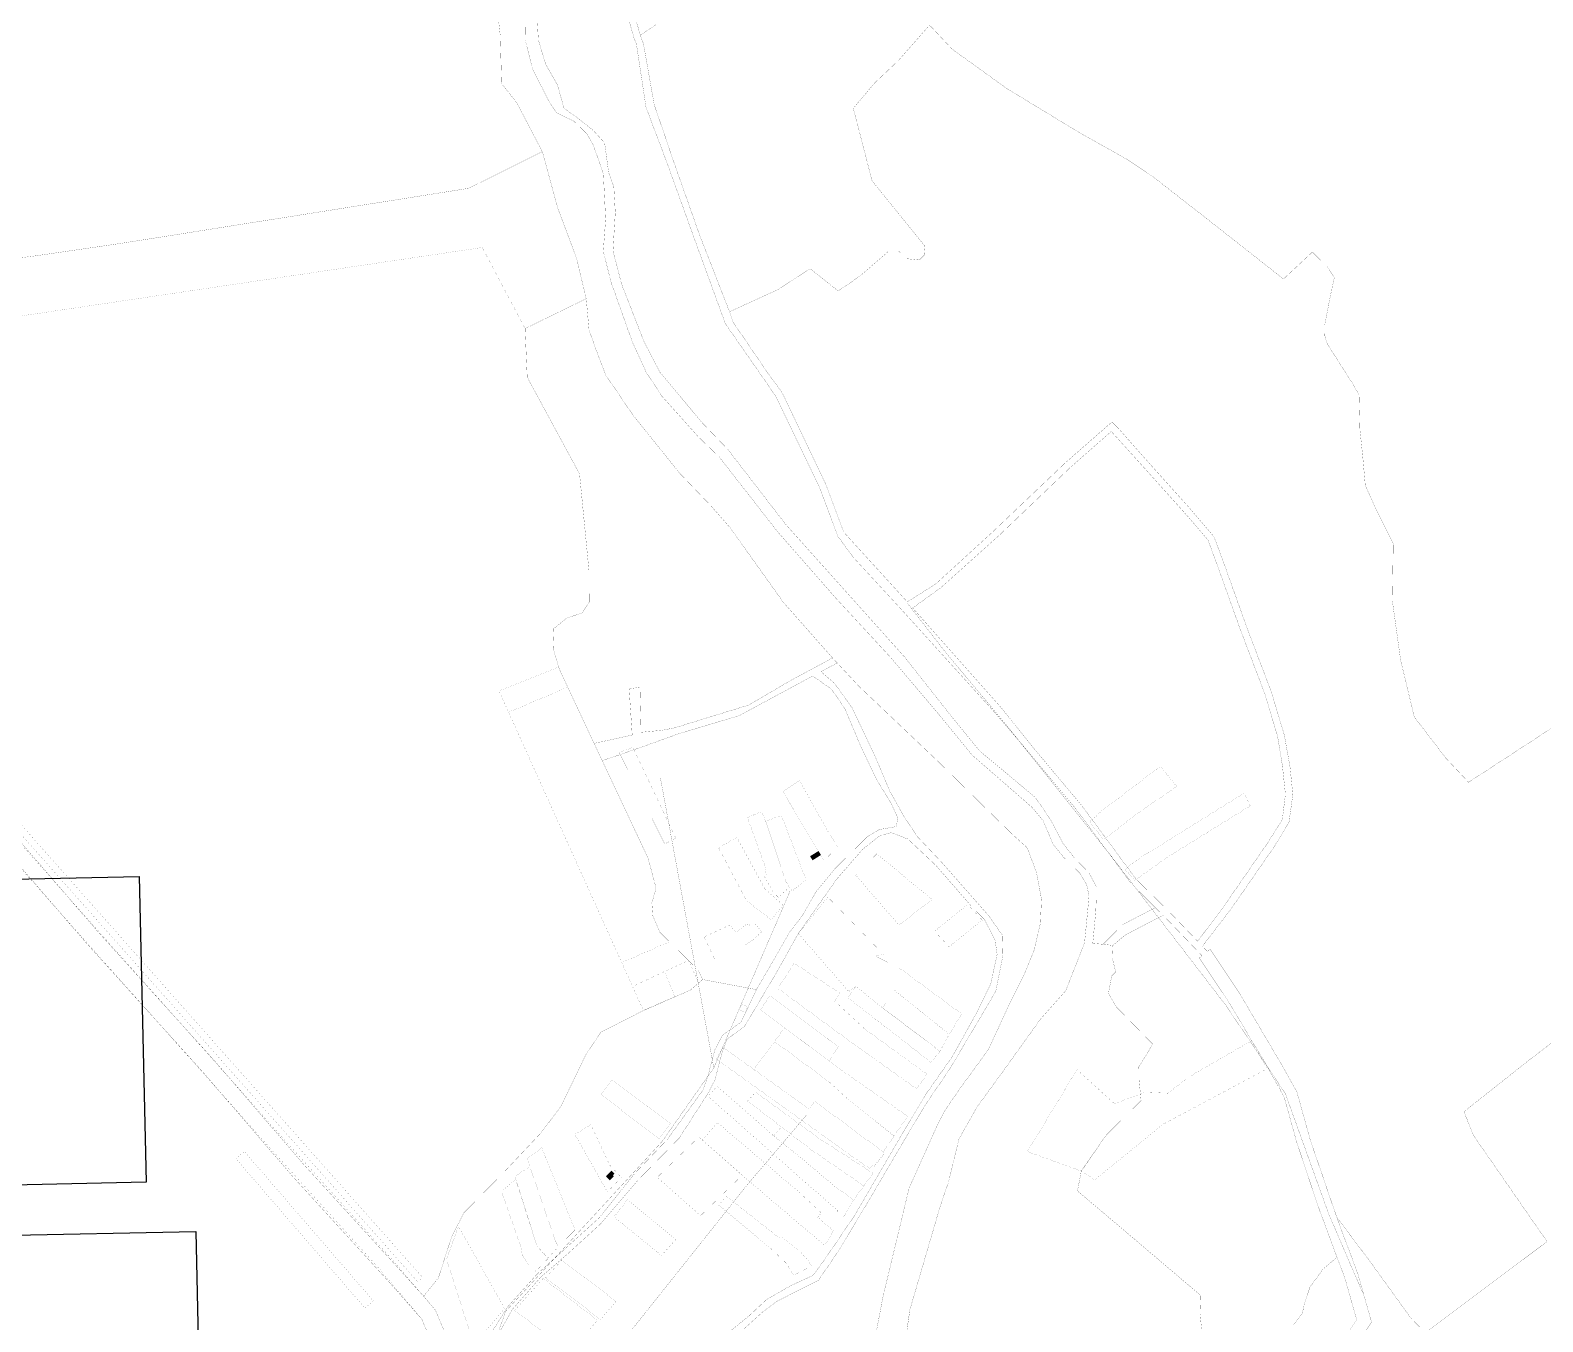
# Model space of a CAD drawing. Header units: millimetres. Extents: x 1265826 to 1360210, y 383897 to 506623.
# Drawn here: x 1350881 to 1352656, y 401268 to 402783 of the extents above; entities that cross this region are included whole.
import ezdxf

# ---------------------------------------------------------------- set-up
doc = ezdxf.new("R2010")
doc.units = ezdxf.units.MM
doc.header["$XCLIPFRAME"] = 2
doc.layers.add('14', color=7, linetype='Continuous')
doc.layers.add('Электрика', color=7, linetype='Continuous')
picture_1 = doc.add_image_def('image1.png', size_in_pixel=(1920, 1080))
picture_2 = doc.add_image_def('image2.png', size_in_pixel=(1693, 981))

msp = doc.modelspace()

# ---------------------------------------------------------------- hatches: boundary and pattern name
at = {"layer": '14', "linetype": 'Continuous'}
for points in [[(1351796.54, 401813.65), (1351799.35, 401809.1), (1351809.14, 401815.16), (1351806.32, 401819.71)], [(1351557.04, 401438.26), (1351561.52, 401433.61), (1351566.19, 401438.17), (1351565.04, 401439.44), (1351566.87, 401441.34), (1351563.53, 401444.8)]]:
    msp.add_hatch(color=12, dxfattribs=at).paths.add_polyline_path(points)

# ---------------------------------------------------------------- linework, layer by layer
at = {"layer": '14', "color": 12, "const_width": 0.17, "flags": 128}
for points in [[(1352455.28, 401266.97), (1352439.32, 401323.22), (1352414.4, 401390.0999999999), (1352383.23, 401481.2), (1352367.62, 401537.3), (1352350.39, 401568.11), (1352301.14, 401651.54), (1352267.99, 401701.21), (1352265.75, 401704.57), (1352262.61, 401702.05), (1352256.77, 401708.14), (1352289.64, 401750.89), (1352309.39, 401779.1599999999), (1352340.77, 401824.51), (1352358.42, 401853.82), (1352362.9, 401886.04), (1352359.55, 401918.76), (1352352.76, 401956.51), (1352337.76, 402006.33), (1352308.72, 402082.65), (1352282.7, 402155.4199999999), (1352270.22, 402188.9199999999), (1352241.51, 402222.4099999999), (1352198.02, 402270.74), (1352157.61, 402316.3499999999), (1352150.65, 402323.2199999999), (1352095.97, 402275.35), (1352011.84, 402195.32), (1351943.94, 402133.17), (1351910.53, 402112.15), (1351835.99, 402193.88), (1351814.97, 402249.92), (1351763.78, 402357.52), (1351746.71, 402380.87), (1351706.11, 402440.33), (1351701.98, 402452.54), (1351666.96, 402542.18), (1351635.61, 402631.07), (1351613.6, 402695.5700000001), (1351600.83, 402767.47), (1351597.31, 402776.8499999999), (1351588.5, 402807.49)], [(1351429.9, 402803.47), (1351432.96, 402776.7599999999), (1351434.53, 402720.2299999999), (1351452.47, 402697.57), (1351482.28, 402640.39), (1351500.81, 402572.88), (1351522.46, 402515.24), (1351533.84, 402467.88), (1351537.11, 402431.26), (1351544.34, 402410.57), (1351556.71, 402378.26), (1351588.91, 402330.93), (1351643.51, 402263), (1351679.93, 402225.0699999999), (1351702.58, 402199.2700000001), (1351765.31, 402111.3699999999), (1351822.84, 402046.33), (1351828.26, 402040.52), (1351853.86, 402013.0499999999), (1351948.66, 401922.98), (1352004.22, 401868.34), (1352034.95, 401838.38), (1352051.37, 401823.52), (1352062.2, 401794.25), (1352067.99, 401763.4199999999), (1352066.68, 401735.08), (1352059.34, 401703.39), (1352047.79, 401675.19), (1352029.4, 401638.3), (1352005.44, 401586.49), (1351975.63, 401545.79), (1351955.16, 401516.31), (1351946.78, 401500.39), (1351912.659999999, 401424.4099999999), (1351881.84, 401296.19), (1351867.41, 401219.97)], [(1351905.46, 401224.95), (1351913.53, 401281.54), (1351949.42, 401404.06), (1351958.56, 401430.4099999999), (1351971.3, 401482.29), (1351992.53, 401519.74), (1352022.6, 401561.0099999999), (1352066.69, 401622.43), (1352096.4, 401655.85), (1352118.53, 401712.13), (1352121.86, 401746.41), (1352123.78, 401767.07), (1352120.95, 401780.38), (1352113.22, 401793.55), (1352093.87, 401812.65), (1352081.62, 401827.74), (1352069.8, 401855.49), (1352057.2, 401870.81), (1351986.47, 401932.5499999999), (1351948.2, 401979.34), (1351891.58, 402046.24), (1351826.56, 402116.65), (1351758.23, 402194.5900000001), (1351689.84, 402282.1599999999), (1351665.39, 402305.77), (1351622.56, 402353.54), (1351604.32, 402381.38), (1351587.88, 402417.2), (1351563.1, 402486.86), (1351553.84, 402523.3), (1351556.6, 402561.27), (1351553.93, 402614.38), (1351542.31, 402647.7), (1351534.62, 402661.31), (1351519.42, 402676.05), (1351498.77, 402686.1), (1351489.56, 402700.45), (1351471.08, 402736.75), (1351462.35, 402771.18), (1351463, 402805.38)], [(1351463, 402805.38), (1351462.35, 402771.18), (1351471.08, 402736.75), (1351489.56, 402700.45), (1351498.77, 402686.1), (1351519.42, 402676.05), (1351534.62, 402661.31), (1351542.31, 402647.7), (1351553.93, 402614.38), (1351556.6, 402561.27), (1351553.84, 402523.3), (1351563.1, 402486.86), (1351587.88, 402417.2), (1351604.32, 402381.38), (1351622.56, 402353.54), (1351665.39, 402305.77), (1351689.84, 402282.1599999999), (1351758.23, 402194.5900000001), (1351826.56, 402116.65), (1351891.58, 402046.24), (1351948.2, 401979.34), (1351986.47, 401932.5499999999), (1352057.2, 401870.81), (1352069.8, 401855.49), (1352081.62, 401827.74), (1352093.87, 401812.65), (1352113.22, 401793.55), (1352120.95, 401780.38), (1352123.78, 401767.07), (1352121.86, 401746.41), (1352118.53, 401712.13), (1352096.4, 401655.85), (1352066.69, 401622.43), (1352022.6, 401561.0099999999), (1351992.53, 401519.74), (1351971.3, 401482.29), (1351958.56, 401430.4099999999), (1351949.42, 401404.06), (1351913.53, 401281.54), (1351905.46, 401224.95)], [(1351475.92, 402802.06), (1351477.66, 402771.72), (1351486.21, 402742.93), (1351500.05, 402718.74), (1351507.8, 402691.14), (1351522.33, 402680.95), (1351542.15, 402665.21), (1351555.42, 402650.67), (1351560.11, 402615.79), (1351566.19, 402599.29), (1351567.92, 402568.94), (1351565.21, 402524.14), (1351575.37, 402484.74), (1351601.66, 402417.38), (1351620.13, 402381.84), (1351669.89, 402322.2299999999), (1351699.72, 402291.32), (1351767.9, 402203.0100000001), (1351907.16, 402047.64), (1351960.78, 401979.71), (1351995.23, 401937.45), (1352060.9, 401882.5200000001), (1352078.54, 401856.83), (1352093.17, 401828.86), (1352106.19, 401812.25), (1352123.77, 401794.1599999999), (1352132.24, 401778.28), (1352132.33, 401765.38), (1352131.69, 401749.43), (1352128.17, 401711.4600000001), (1352140.32, 401710.41), (1352162.92, 401733.34), (1352201.48, 401753.3499999999), (1352173.15, 401781.99), (1352108.66, 401868.75), (1352052.62, 401936.12), (1352012.74, 401982.82), (1351903.17, 402103.71), (1351847.12, 402164.4199999999), (1351828.98, 402189.21), (1351807.6, 402246.33), (1351756.41, 402353.03), (1351739.35, 402377.82), (1351697.13, 402438.3499999999), (1351660.49, 402538.77), (1351628.77, 402626.89), (1351603.99, 402692.29), (1351592.82, 402765.9299999999), (1351589.63, 402774.64), (1351580.7, 402805.66)], [(1352256.72, 401249.93), (1352254.21, 401275.6099999999), (1352255.04, 401298.2), (1352147.77, 401389.3099999999), (1352110.19, 401420.97), (1352114.69, 401444.3599999999), (1352143.96, 401486.62), (1352184.87, 401527.08), (1352182.37, 401551.9799999999), (1352182.26, 401566.7800000001), (1352193.03, 401583.98), (1352198.41, 401593.36), (1352155.29, 401637.44), (1352146.62, 401652.9499999999), (1352150.37, 401673.23), (1352155, 401677.93), (1352150.99, 401695.03), (1352151.67, 401709.05), (1352140.32, 401710.41), (1352128.17, 401711.4600000001), (1352131.69, 401749.43), (1352132.33, 401765.38), (1352132.24, 401778.28), (1352123.77, 401794.1599999999), (1352106.19, 401812.25), (1352093.17, 401828.86), (1352078.54, 401856.83), (1352060.9, 401882.5200000001), (1351995.23, 401937.45), (1351960.78, 401979.71), (1351907.16, 402047.64), (1351767.9, 402203.0100000001), (1351699.72, 402291.32), (1351669.89, 402322.2299999999), (1351620.13, 402381.84), (1351601.66, 402417.38), (1351575.37, 402484.74), (1351565.21, 402524.14), (1351567.92, 402568.94), (1351566.19, 402599.29), (1351560.11, 402615.79), (1351555.42, 402650.67), (1351542.15, 402665.21), (1351522.33, 402680.95), (1351507.8, 402691.14), (1351500.05, 402718.74), (1351486.21, 402742.93), (1351477.66, 402771.72), (1351475.92, 402802.06)], [(1351580.7, 402805.66), (1351589.63, 402774.64), (1351592.82, 402765.9299999999), (1351603.99, 402692.29), (1351628.77, 402626.89), (1351660.49, 402538.77), (1351697.13, 402438.3499999999), (1351739.35, 402377.82), (1351756.41, 402353.03), (1351807.6, 402246.33), (1351828.98, 402189.21), (1351847.12, 402164.4199999999), (1351903.17, 402103.71), (1352012.74, 401982.82), (1352052.62, 401936.12), (1352108.66, 401868.75), (1352173.15, 401781.99), (1352201.48, 401753.3499999999), (1352210.71, 401744.49), (1352256.35, 401697.02), (1352253.22, 401694.5), (1352269.93, 401669.3599999999), (1352286.9, 401644.0399999999), (1352313.92, 401598.6), (1352330.55, 401571.27), (1352336.53, 401560.13), (1352345, 401545.03), (1352346.15, 401545.64), (1352348.81, 401537.94), (1352352.72, 401531.17), (1352367.92, 401476.49), (1352394.6, 401397.35), (1352414.75, 401343.2100000001), (1352424.09, 401318.2299999999), (1352437.88, 401269.69), (1352406.08, 401221.72)], [(1351615.64, 402789.49), (1351597.31, 402776.8499999999), (1351600.83, 402767.47), (1351613.6, 402695.5700000001), (1351635.61, 402631.07), (1351666.96, 402542.18), (1351701.98, 402452.54), (1351759.67, 402478.94), (1351796.4, 402503.1799999999), (1351829.49, 402476.87), (1351855.07, 402494.48), (1351888.86, 402523.76), (1351900.47, 402523.84), (1351909.66, 402514.78), (1351924.59, 402513.23), (1351931.18, 402519.91), (1351930.27, 402530.69), (1351869.19, 402606.1499999999), (1351854.57, 402662.76), (1351847.2, 402691.26), (1351872.44, 402721.16), (1351899.68, 402746.9), (1351936.69, 402788.85), (1351963.11, 402760.66), (1352027.18, 402714.49), (1352111.87, 402663.05), (1352169.81, 402630.51), (1352197.31, 402612.11), (1352259.33, 402563.7399999999), (1352351.92, 402490.95), (1352385.88, 402522.62), (1352402.94, 402505.6), (1352411.59, 402492.42), (1352407.01, 402471.55), (1352400.27, 402436.88), (1352400.36, 402424.42), (1352403.54, 402414.32), (1352431.88, 402370.14), (1352440.55, 402355.4), (1352441.62, 402314.14), (1352444.96, 402282.24), (1352447.88, 402248.87), (1352460.74, 402220.25), (1352480.71, 402180.49), (1352479.63, 402113.52), (1352489.33, 402044.04), (1352505.37, 401977.19), (1352542.69, 401928.53), (1352569.12, 401900.52), (1352693.5, 401981.6099999999)], [(1350845.07, 401859.43), (1350960.96, 401725.07), (1351099.66, 401571.49), (1351202.72, 401451.63), (1351317.99, 401325.35), (1351342.99, 401297.52), (1351360.23, 401318.78), (1351376.13, 401367.66), (1351390.14, 401395.19), (1351438.52, 401444.2999999999), (1351480.85, 401489.29), (1351503.98, 401519.94), (1351534, 401582.12), (1351551, 401607.2499999999), (1351600.91, 401632.66), (1351656.24, 401656.7600000001), (1351670.36, 401669.06), (1351665.21, 401680.1899999999), (1351620.22, 401724.56), (1351611.96, 401743.8), (1351610.83, 401759.04), (1351615.79, 401776.35), (1351606.41, 401811.41), (1351552.59, 401925.81), (1351543.04, 401946.0999999999), (1351537.34, 401958.21), (1351502.28, 402033.14), (1351501.54, 402035.63), (1351495, 402057.47), (1351495.85, 402080.84), (1351510.99, 402093.1400000001), (1351529.22, 402099.3599999999), (1351537.25, 402111.6099999999), (1351536.98, 402149.19), (1351526.02, 402262.2199999999), (1351464.57, 402375.76), (1351462.08, 402432.7999999999), (1351533.84, 402467.88), (1351522.46, 402515.24), (1351500.81, 402572.88), (1351482.28, 402640.39), (1351395.83, 402597.34), (1350987.37, 402532.6599999999), (1350887.62, 402518.11), (1350816.93, 402509.1399999999)], [(1352263.14, 402185.0800000001), (1352275.16, 402152.76), (1352301.2, 402079.88), (1352330.24, 402003.6), (1352344.96, 401954.63), (1352350.65, 401920.0399999999), (1352354.2, 401886.33), (1352350.55, 401856.64), (1352332.72, 401828.43), (1352282.47, 401755.64), (1352251.14, 401713.99), (1352216.57, 401749.9299999999), (1352179.07, 401786.66), (1352115.13, 401873.25), (1352058.54, 401940.79), (1352020.1, 401988.75), (1351916.82, 402104.9699999999), (1351949.77, 402128.7), (1352019.39, 402191.19), (1352101.17, 402269.27), (1352149.85, 402312.1500000001), (1352192.2, 402265.2599999999), (1352235.41, 402217.2), (1352263.14, 402185.0800000001)], [(1351916.82, 402104.9699999999), (1352020.1, 401988.75), (1352058.54, 401940.79), (1352115.13, 401873.25), (1352179.07, 401786.66), (1352216.57, 401749.9299999999), (1352251.14, 401713.99), (1352282.47, 401755.64), (1352332.72, 401828.43), (1352350.55, 401856.64), (1352354.2, 401886.33), (1352350.65, 401920.0399999999), (1352344.96, 401954.63), (1352330.24, 402003.6), (1352301.2, 402079.88), (1352275.16, 402152.76), (1352263.14, 402185.0800000001), (1352235.41, 402217.2), (1352192.2, 402265.2599999999), (1352149.85, 402312.1500000001), (1352101.17, 402269.27), (1352019.39, 402191.19), (1351949.77, 402128.7), (1351916.82, 402104.9699999999)], [(1351706.85, 401248.2499999999), (1351741.01, 401279.1599999999), (1351757.6, 401291.5200000001), (1351788.84, 401307.4699999999), (1351806.08, 401315.93), (1351829.51, 401350.09), (1351863.02, 401405.73), (1351902.72, 401473.4), (1351932.65, 401523.51), (1351959.33, 401562.55), (1351992.52, 401618.19), (1352014.32, 401655.28), (1352022.77, 401697.25), (1352022.12, 401721), (1352005.86, 401744.1), (1351951.2, 401806.25), (1351921.91, 401837.16), (1351905.32, 401862.53), (1351890.03, 401890.19), (1351872.46, 401931.51), (1351845.78, 401987.8), (1351825.28, 402016.43), (1351809.34, 402030.2599999999), (1351828.26, 402040.52), (1351822.84, 402046.33), (1351773.22, 402019.6799999999), (1351724.42, 401991.05), (1351685.05, 401979.01), (1351637.55, 401964.37), (1351622.58, 401961.44), (1351598.18, 401959.17), (1351596.88, 402011.88), (1351584.19, 402010.25), (1351587.77, 401955.91), (1351543.04, 401946.0999999999)], [(1351809.34, 402030.2599999999), (1351825.28, 402016.43), (1351845.78, 401987.8), (1351872.46, 401931.51), (1351890.03, 401890.19), (1351905.32, 401862.53), (1351921.91, 401837.16), (1351951.2, 401806.25), (1352005.86, 401744.1), (1352022.12, 401721), (1352022.77, 401697.25), (1352014.32, 401655.28), (1351992.52, 401618.19), (1351959.33, 401562.55), (1351932.65, 401523.51), (1351902.72, 401473.4), (1351863.02, 401405.73), (1351829.51, 401350.09), (1351806.08, 401315.93), (1351788.84, 401307.4699999999), (1351757.6, 401291.5200000001), (1351741.01, 401279.1599999999), (1351706.85, 401248.2499999999)], [(1351867.41, 401219.97), (1351881.84, 401296.19), (1351912.659999999, 401424.4099999999), (1351946.78, 401500.39), (1351955.16, 401516.31), (1351975.63, 401545.79), (1352005.44, 401586.49), (1352029.4, 401638.3), (1352047.79, 401675.19), (1352059.34, 401703.39), (1352066.68, 401735.08), (1352067.99, 401763.4199999999), (1352062.2, 401794.25), (1352051.37, 401823.52), (1352034.95, 401838.38), (1352004.22, 401868.34), (1351948.66, 401922.98), (1351853.86, 402013.0499999999), (1351828.26, 402040.52), (1351809.34, 402030.2599999999)], [(1351543.04, 401946.0999999999), (1351552.59, 401925.81), (1351596.55, 401940.95), (1351640.8, 401956.89), (1351713.36, 401978.69), (1351799.58, 402025.22), (1351821.7, 402009.6), (1351837.32, 401986.82), (1351855.86, 401942.9), (1351874.41, 401903.86), (1351891.33, 401876.2), (1351899.46, 401858.63), (1351897.51, 401848.54), (1351877.66, 401844.97), (1351864, 401836.99), (1351849.03, 401822.19), (1351826.26, 401799.74), (1351803.48, 401772.08), (1351786.89, 401743.1300000001), (1351772.53, 401724.82), (1351753.05, 401690.74), (1351733.53, 401657.2299999999), (1351715.31, 401618.84), (1351693.62, 401603.6500000001), (1351684.57, 401586.16), (1351676.1, 401553.99), (1351670.7, 401539.28), (1351628.76, 401481.21), (1351590.37, 401441.19), (1351549.37, 401389.78), (1351476.01, 401323.2600000001), (1351441.89, 401285.41), (1351417.28, 401246.3)], [(1351552.59, 401925.81), (1351606.41, 401811.41), (1351615.79, 401776.35), (1351610.83, 401759.04), (1351611.96, 401743.8), (1351620.22, 401724.56), (1351665.21, 401680.1899999999), (1351670.36, 401669.06), (1351733.53, 401657.2299999999), (1351753.05, 401690.74), (1351772.53, 401724.82), (1351786.89, 401743.1300000001), (1351803.48, 401772.08), (1351826.26, 401799.74), (1351849.03, 401822.19), (1351864, 401836.99), (1351877.66, 401844.97), (1351897.51, 401848.54), (1351899.46, 401858.63), (1351891.33, 401876.2), (1351874.41, 401903.86), (1351855.86, 401942.9), (1351837.32, 401986.82), (1351821.7, 402009.6), (1351799.58, 402025.22), (1351713.36, 401978.69), (1351640.8, 401956.89), (1351596.55, 401940.95), (1351552.59, 401925.81)], [(1351379.76, 401226.1099999999), (1351357.05, 401280.9), (1351342.99, 401297.52), (1351317.99, 401325.35), (1351202.72, 401451.63), (1351099.66, 401571.49), (1350960.96, 401725.07), (1350845.07, 401859.43)], [(1352389.06, 400041.71), (1352338.14, 400228.5800000001), (1352320.63, 400345.6599999999), (1352311.71, 400348.0699999999), (1352186.74, 400379.76), (1352073.92, 400423.46), (1351747.19, 400591.14), (1351591.61, 400669.04), (1351575.55, 400677.9199999999), (1351553.87, 400702.27), (1351533.65, 400732.71), (1351470.92, 400904.7), (1351372.86, 401190.5300000001), (1351362.34, 401218.6500000001), (1351340.89, 401270.66), (1351303.85, 401312.6599999999), (1351188.5, 401439.03), (1351085.4, 401558.9199999999), (1350946.71, 401712.5), (1350830.79, 401846.9)], [(1350830.79, 401846.9), (1350946.71, 401712.5), (1351085.4, 401558.9199999999), (1351188.5, 401439.03), (1351303.85, 401312.6599999999), (1351340.89, 401270.66), (1351362.34, 401218.6500000001), (1351372.86, 401190.5300000001), (1351470.92, 400904.7), (1351533.65, 400732.71), (1351553.87, 400702.27), (1351575.55, 400677.9199999999), (1351591.61, 400669.04), (1351747.19, 400591.14), (1352073.92, 400423.46), (1352186.74, 400379.76), (1352311.71, 400348.0699999999), (1352320.63, 400345.6599999999), (1352325, 400344.78), (1352332.52, 400342.8), (1352544.57, 400304.61), (1352559.38, 400301.94), (1352616.45, 400292.42), (1352906.8, 400241.4)], [(1351430.94, 401253.13), (1351446.96, 401281.78), (1351480.62, 401320.09), (1351511.47, 401346.67), (1351550.68, 401382.46), (1351594.6, 401433.71), (1351642.75, 401482.84), (1351676.23, 401534.73), (1351684.83, 401551.3), (1351692.93, 401582.38), (1351699.15, 401599.0999999999), (1351719.68, 401614.38), (1351755.98, 401675.29), (1351782.64, 401723), (1351827.88, 401787.0499999999), (1351858.14, 401821.8599999999), (1351878.31, 401837.81), (1351891.98, 401841.39), (1351911.18, 401833.9), (1351944.04, 401802.99), (1351985.36, 401755.49), (1352001.23, 401739.3), (1352013.67, 401714.82), (1352015.94, 401698.5499999999), (1352008.46, 401664.06), (1351991.87, 401629.9), (1351963.23, 401578.4899999999), (1351932.65, 401534.9), (1351904.99, 401488.69), (1351848.38, 401391.74), (1351814.54, 401341.96), (1351800.23, 401322.1099999999), (1351772.9, 401309.42), (1351745.24, 401293.48), (1351725.07, 401274.61), (1351698.06, 401252.8099999999)], [(1351698.06, 401252.8099999999), (1351725.07, 401274.61), (1351745.24, 401293.48), (1351772.9, 401309.42), (1351800.23, 401322.1099999999), (1351814.54, 401341.96), (1351848.38, 401391.74), (1351904.99, 401488.69), (1351932.65, 401534.9), (1351963.23, 401578.4899999999), (1351991.87, 401629.9), (1352008.46, 401664.06), (1352015.94, 401698.5499999999), (1352013.67, 401714.82), (1352001.23, 401739.3), (1351985.36, 401755.49), (1351944.04, 401802.99), (1351911.18, 401833.9), (1351891.98, 401841.39), (1351878.31, 401837.81), (1351858.14, 401821.8599999999), (1351827.88, 401787.0499999999), (1351782.64, 401723), (1351755.98, 401675.29), (1351719.68, 401614.38), (1351699.15, 401599.0999999999), (1351692.93, 401582.38), (1351684.83, 401551.3), (1351676.23, 401534.73), (1351642.75, 401482.84), (1351594.6, 401433.71), (1351550.68, 401382.46), (1351511.47, 401346.67), (1351480.62, 401320.09), (1351446.96, 401281.78), (1351430.94, 401253.13)], [(1352210.71, 401744.49), (1352193.53, 401735.5600000001), (1352166.399999999, 401721.3499999999), (1352151.67, 401709.05), (1352150.99, 401695.03), (1352155, 401677.93), (1352150.37, 401673.23), (1352146.62, 401652.9499999999), (1352155.29, 401637.44), (1352198.41, 401593.36), (1352193.03, 401583.98), (1352182.26, 401566.7800000001), (1352182.37, 401551.9799999999), (1352184.87, 401527.08), (1352143.96, 401486.62), (1352114.69, 401444.3599999999), (1352110.19, 401420.97), (1352147.77, 401389.3099999999), (1352255.04, 401298.2), (1352254.21, 401275.6099999999), (1352256.72, 401249.93)], [(1352201.48, 401753.3499999999), (1352162.92, 401733.34), (1352140.32, 401710.41), (1352151.67, 401709.05), (1352166.399999999, 401721.3499999999), (1352193.53, 401735.5600000001), (1352210.71, 401744.49), (1352201.48, 401753.3499999999)], [(1352364.02, 401263.94), (1352374.04, 401277.25), (1352376.3, 401288.17), (1352383.16, 401308.46), (1352398.58, 401329.5900000001), (1352414.75, 401343.2100000001), (1352394.6, 401397.35), (1352367.92, 401476.49), (1352352.72, 401531.17), (1352348.81, 401537.94), (1352346.15, 401545.64), (1352345, 401545.03), (1352336.53, 401560.13), (1352330.55, 401571.27), (1352313.92, 401598.6), (1352286.9, 401644.0399999999), (1352269.93, 401669.3599999999), (1352253.22, 401694.5), (1352256.35, 401697.02), (1352210.71, 401744.49)], [(1352813.59, 401706.39), (1352641.09, 401575.33), (1352563.7, 401514.0399999999), (1352574.67, 401486.37), (1352661.17, 401361.62), (1352518.74, 401254.7), (1352502.5, 401270.3799999999), (1352449.84, 401343.2), (1352414.4, 401390.0999999999), (1352439.32, 401323.22), (1352455.28, 401266.97), (1352419.8, 401213.4500000001), (1352409.23, 401194.1), (1352418.48, 401163.48), (1352439.27, 401100.61), (1352465.06, 401043.32), (1352508.96, 401014.82), (1352548.78, 400986.1599999999), (1352586.09, 400950.4), (1352613.84, 400921.05), (1352637.93, 400897.2899999999), (1352780.97, 400797.01)], [(1351670.36, 401669.06), (1351656.24, 401656.7600000001), (1351600.91, 401632.66), (1351551, 401607.2499999999), (1351534, 401582.12), (1351503.98, 401519.94), (1351480.85, 401489.29), (1351438.52, 401444.2999999999), (1351390.14, 401395.19), (1351376.13, 401367.66), (1351360.23, 401318.78), (1351342.99, 401297.52), (1351357.05, 401280.9), (1351379.76, 401226.1099999999)], [(1351417.28, 401246.3), (1351441.89, 401285.41), (1351476.01, 401323.2600000001), (1351549.37, 401389.78), (1351590.37, 401441.19), (1351628.76, 401481.21), (1351670.7, 401539.28), (1351676.1, 401553.99), (1351684.57, 401586.16), (1351693.62, 401603.6500000001), (1351715.31, 401618.84), (1351733.53, 401657.2299999999), (1351670.36, 401669.06)], [(1352406.08, 401221.72), (1352437.88, 401269.69), (1352424.09, 401318.2299999999), (1352414.75, 401343.2100000001), (1352398.58, 401329.5900000001), (1352383.16, 401308.46), (1352376.3, 401288.17), (1352374.04, 401277.25), (1352364.02, 401263.94)]]:
    msp.add_lwpolyline(points, dxfattribs=at)
at = {"layer": '14', "color": 7, "const_width": 0.08, "flags": 128}
for points in [[(1350845.07, 401859.43), (1350924.37, 401767.49), (1351055.74, 401620.12), (1351099.66, 401571.49), (1351115.12, 401553.51), (1351174.73, 401486.64), (1351304.27, 401342.55), (1351342.99, 401297.52), (1351360.23, 401318.78), (1351365.27, 401334.29), (1351376.13, 401367.66), (1351390.14, 401395.19), (1351407.97, 401413.2899999999), (1351438.52, 401444.2999999999), (1351461.97, 401469.23), (1351480.85, 401489.29), (1351503.98, 401519.94), (1351534, 401582.12), (1351544.06, 401596.99), (1351551, 401607.2499999999), (1351579.99, 401622.01), (1351600.91, 401632.66), (1351431.45, 402007.6099999999), (1351501.54, 402035.63), (1351495, 402057.47), (1351495.85, 402080.84), (1351510.99, 402093.1400000001), (1351529.22, 402099.3599999999), (1351537.25, 402111.6099999999), (1351536.98, 402149.19), (1351526.02, 402262.2199999999), (1351486.27, 402335.6599999999), (1351464.57, 402375.76), (1351462.08, 402432.7999999999), (1351411.84, 402527.93), (1350586.26, 402405.36)], [(1351335.99, 401314.5), (1351341.75, 401319.61), (1350685.7, 402059.45), (1350565.4, 402477.9), (1350558, 402475.7700000001), (1350678.87, 402055.69), (1351335.99, 401314.5)], [(1350685.7, 402059.45), (1351341.75, 401319.61), (1351335.99, 401314.5), (1350678.87, 402055.69)], [(1351442.71, 401982.69), (1351575.48, 401688.92), (1351631.53, 401713.4099999999), (1351620.22, 401724.56), (1351611.96, 401743.8), (1351610.83, 401759.04), (1351615.79, 401776.35), (1351606.41, 401811.41), (1351537.34, 401958.21), (1351512.14, 402012.07), (1351442.71, 401982.69)], [(1351572.51, 401935.31), (1351625.91, 401828.1199999999), (1351638.9, 401834.94), (1351588.53, 401941.4), (1351572.51, 401935.31)], [(1352909.66, 400260.4199999999), (1352568.7, 400319.99), (1352431.44, 400343.95), (1352336.38, 400361.83), (1352192.61, 400397.81), (1352081.8, 400440.5199999999), (1351756.06, 400608.21), (1351604.51, 400684.13), (1351591.47, 400689.0399999999), (1351570.81, 400711.39), (1351548.5, 400746.06), (1351488.87, 400910.83), (1351390.81, 401197.65), (1351379.76, 401226.1099999999), (1351357.05, 401280.9), (1351342.99, 401297.52), (1351304.27, 401342.55), (1351174.73, 401486.64), (1350784.06, 401924.89)], [(1352124.54, 401854.0999999999), (1352140.84, 401833), (1352180.3, 401863.88), (1352226.7, 401895.4899999999), (1352207.49, 401919.31), (1352164.6, 401886.6), (1352154.32, 401878.73), (1352136.47, 401865.19), (1352134.43, 401862.3499999999), (1352124.54, 401854.0999999999)], [(1350770.15, 401911.79), (1351160.82, 401473.54), (1351290.36, 401330.45), (1351340.87, 401270.72), (1351362.34, 401218.6500000001), (1351372.86, 401190.5300000001), (1351470.92, 400904.7), (1351533.65, 400732.71), (1351553.87, 400702.27), (1351575.55, 400677.9199999999), (1351591.61, 400669.04), (1351747.19, 400591.14), (1352073.92, 400423.46), (1352186.74, 400379.76), (1352311.71, 400348.0699999999), (1352332.52, 400342.8), (1352564.84, 400300.9699999999), (1352906.8, 400241.4)], [(1351813.13, 401808.66), (1351828.99, 401825.03), (1351817.94, 401841.89), (1351783.98, 401902.74), (1351764.4, 401889.7299999999), (1351813.13, 401808.66)], [(1352165.86, 401798.3), (1352167.31, 401796.42), (1352168.02, 401796.2899999999), (1352177.09, 401785.33), (1352216.94, 401813.42), (1352312.85, 401872.74), (1352305.84, 401887.8700000001), (1352209.41, 401827.76), (1352185.96, 401813.77), (1352165.86, 401798.3)], [(1351768.56, 401782.86), (1351760.57, 401805.9199999999), (1351744.31, 401854.81), (1351739.89, 401866.07), (1351722.92, 401859.19), (1351743.62, 401801.87), (1351744.93, 401792.53), (1351743.02, 401789.8), (1351752.76, 401772.07), (1351759.09, 401765.63), (1351772.33, 401777.4699999999), (1351768.56, 401782.86)], [(1351775.43, 401772.9899999999), (1351791.72, 401786.06), (1351762.85, 401861.58), (1351744.31, 401854.81), (1351760.57, 401805.9199999999), (1351768.56, 401782.86), (1351775.43, 401772.9899999999)], [(1351750.89, 401739.2100000001), (1351764.85, 401756.45), (1351743.51, 401775.27), (1351710.5, 401835.81), (1351689.17, 401823.55), (1351721.94, 401761.4199999999), (1351750.89, 401739.2100000001)], [(1351939.77, 401762.74), (1351874.78, 401816.53), (1351850.04, 401791.45), (1351900.55, 401733.03), (1351939.77, 401762.74)], [(1351881.65, 401635.54), (1351895.58, 401656.36), (1351959.72, 401604.83), (1351974.36, 401628.6899999999), (1351900.89, 401682.77), (1351872.89, 401696.58), (1351882.27, 401698.86), (1351817.32, 401765.7899999999), (1351782.64, 401723), (1351841.94, 401654.83), (1351850.12, 401661.28), (1351881.65, 401635.54)], [(1351981.43, 401757.08), (1351942.49, 401725.6999999999), (1351959.59, 401707.47), (1351998.53, 401738.85), (1351981.43, 401757.08)], [(1351702.18, 401732.98), (1351672.1, 401718.99), (1351684.98, 401691.87), (1351697.47, 401698.02), (1351717.87, 401708.2199999999), (1351727.38, 401714.45), (1351729.79, 401716.14), (1351739.81, 401724.87), (1351731.9, 401734.22), (1351728.07, 401734.22), (1351724.65, 401732.73), (1351721.92, 401733.89), (1351713.2, 401726.68), (1351708.75, 401724.93), (1351702.18, 401732.98)], [(1351575.48, 401688.92), (1351588.17, 401660.85), (1351620.65, 401676.0999999999), (1351653.81, 401691.4299999999), (1351631.53, 401713.4099999999), (1351575.48, 401688.92)], [(1351625.67, 401678.42), (1351637.88, 401648.83), (1351656.24, 401656.7600000001), (1351665.8, 401665.0900000001), (1351653.81, 401691.4299999999), (1351625.67, 401678.42)], [(1351653.81, 401691.4299999999), (1351665.8, 401665.0900000001), (1351670.36, 401669.06), (1351667.47, 401675.31), (1351665.21, 401680.1899999999), (1351653.81, 401691.4299999999)], [(1351588.17, 401660.85), (1351598.43, 401638.14), (1351600.91, 401632.66), (1351603.6, 401634.03), (1351637.88, 401648.83), (1351625.67, 401678.42), (1351620.65, 401676.0999999999), (1351588.17, 401660.85)], [(1351933.6, 401558.01), (1351860.3, 401611.2999999999), (1351825.23, 401643.96), (1351831.67, 401653.11), (1351777.79, 401688.07), (1351758.64, 401658.63), (1351846.12, 401594.49), (1351921.58, 401540.72), (1351933.6, 401558.01)], [(1351881.65, 401635.54), (1351850.12, 401661.28), (1351841.12, 401647.4399999999), (1351938.49, 401571.8099999999), (1351948.83, 401584.93), (1351881.79, 401635.74), (1351881.65, 401635.54)], [(1351948.83, 401584.94), (1351959.72, 401604.82), (1351895.58, 401656.36), (1351881.65, 401635.54), (1351948.83, 401584.94)], [(1351716.91, 401639.84), (1351714.1, 401633.27), (1351720.67, 401630.8099999999), (1351723.39, 401637.34), (1351716.91, 401639.84)], [(1351749.35, 401650.6099999999), (1351738.62, 401633.7599999999), (1351818.69, 401573.62), (1351829.67, 401590.34), (1351749.35, 401650.6099999999)], [(1351894.91, 401485.58), (1351911.09, 401508.46), (1351830.8, 401564.49), (1351766.59, 401612.75), (1351754.87, 401596.27), (1351818.73, 401549.0699999999), (1351840.52, 401529.04), (1351894.91, 401485.58)], [(1351786.21, 401504.3300000001), (1351801.32, 401493.46), (1351845.86, 401461.57), (1351866.65, 401447.0999999999), (1351869.51, 401451.21), (1351871.49, 401449.84), (1351883.96, 401465.4), (1351801.95, 401526.27), (1351795.37, 401517.09), (1351694.25, 401589.53), (1351686.65, 401575.66), (1351786.21, 401504.3300000001)], [(1351894.91, 401485.58), (1351840.52, 401529.04), (1351818.73, 401549.0699999999), (1351754.87, 401596.27), (1351730.55, 401563.5200000001), (1351795.37, 401517.09), (1351801.95, 401526.27), (1351882.39, 401466.5700000001), (1351894.91, 401485.58)], [(1352246.85, 401558.27), (1352235.78, 401550.95), (1352216.47, 401535.73), (1352189.32, 401536.8), (1352184.15, 401534.7000000001), (1352184.88, 401527.08), (1352143.96, 401486.63), (1352114.79, 401444.19), (1352130.56, 401434.1), (1352210.4, 401499.11), (1352211.77, 401499.84), (1352332.78, 401564.43), (1352314.51, 401597.24), (1352246.85, 401558.27)], [(1351551.3, 401533.81), (1351619.25, 401482.71), (1351632.43, 401500.34), (1351564.48, 401551.43), (1351551.3, 401533.81)], [(1352184.88, 401527.08), (1352184.11, 401534.68), (1352153.55, 401523.43), (1352109.67, 401563.31), (1352051.42, 401467.2299999999), (1352114.66, 401444.32), (1352143.96, 401486.63), (1352184.88, 401527.08)], [(1351835.64, 401390.51), (1351847.51, 401410.42), (1351828.84, 401424.05), (1351826.29, 401425.6), (1351788.89, 401457.26), (1351753.67, 401485.71), (1351687.4, 401543.86), (1351676.87, 401531.95), (1351795.39, 401427.12), (1351828.25, 401398.71), (1351828.23, 401397.72), (1351835.64, 401390.51)], [(1351859.56, 401426.96), (1351870.37, 401441.8), (1351807.58, 401482.31), (1351732.54, 401536.9399999999), (1351723.23, 401526.49), (1351762.93, 401496.0900000001), (1351798.04, 401469.21), (1351859.56, 401426.96)], [(1351539.2, 401498.9299999999), (1351520.52, 401487.3), (1351558.75, 401419.67), (1351574.94, 401436.89), (1351560.38, 401452.52), (1351559.48, 401455.33), (1351539.2, 401498.9299999999)], [(1351813.46, 401357.13), (1351824.05, 401374.55), (1351812.38, 401383.6799999999), (1351809.4, 401386.1900000001), (1351809.53, 401386.99), (1351805.46, 401390.38), (1351809.55, 401395.32), (1351784.65, 401418.6699999999), (1351687.88, 401501.05), (1351670.02, 401480.74), (1351719.05, 401437.57), (1351813.46, 401357.13)], [(1351859.56, 401426.96), (1351798.04, 401469.21), (1351762.93, 401496.0900000001), (1351753.67, 401485.72), (1351788.9, 401457.26), (1351826.3, 401425.6), (1351828.85, 401424.0599999999), (1351847.52, 401410.42), (1351859.56, 401426.96)], [(1351617.09, 401436.93), (1351668.04, 401392.0399999999), (1351716.87, 401439.4099999999), (1351665.95, 401484.31), (1351617.09, 401436.93)], [(1351274.06, 401283.61), (1351283.9, 401292.1), (1351132.65, 401467.3), (1351122.81, 401458.81), (1351274.06, 401283.61)], [(1351467.79, 401449.45), (1351497.53, 401362.47), (1351501.11, 401355.53), (1351520.65, 401375.23), (1351481.57, 401471.7599999999), (1351464.41, 401458.59), (1351467.79, 401449.45)], [(1351488.97, 401342.34), (1351501.11, 401355.53), (1351497.53, 401362.47), (1351467.79, 401449.45), (1351450.14, 401438.23), (1351475.96, 401356.49), (1351488.97, 401342.34)], [(1351474.57, 401326.59), (1351489.15, 401341.82), (1351475.96, 401356.49), (1351451.06, 401434.3499999999), (1351434.46, 401420.39), (1351457.79, 401353.54), (1351458.59, 401346.48), (1351460.51, 401342.7599999999), (1351467.27, 401333.65), (1351474.57, 401326.59)], [(1351566.4, 401390.59), (1351622.1, 401345.2700000001), (1351638.78, 401363.92), (1351582.31, 401410.86), (1351566.4, 401390.59)], [(1351698.44, 401414.58), (1351689.34, 401404.3400000001), (1351750.44, 401353.46), (1351771.43, 401333.45), (1351770.63, 401332.1799999999), (1351777.22, 401322.03), (1351798.48, 401333.09), (1351793.86, 401339.53), (1351786.32, 401348.06), (1351783.11, 401351.1), (1351763.25, 401367.02), (1351761.34, 401365.1), (1351698.44, 401414.58)], [(1351401.92, 401240.78), (1351438.12, 401282.91), (1351383.92, 401379.44), (1351369.95, 401340.99), (1351401.92, 401240.78)], [(1351504.99, 401339.61), (1351485.93, 401318.9299999999), (1351550.58, 401270.28), (1351568.96, 401291.4000000001), (1351504.99, 401339.61)], [(1351449.92, 401281), (1351513.8, 401232), (1351547.09, 401269.3), (1351483.22, 401318.31), (1351449.92, 401281)]]:
    msp.add_lwpolyline(points, dxfattribs=at)
at = {"layer": '14', "color": 92, "const_width": 0.17, "flags": 128}
for points in [[(1351910.38, 402110.9299999999), (1351956.13, 402052.1099999999), (1352026.81, 401967.5), (1352149.38, 401814.39), (1352284.41, 401638.61), (1352353.9, 401535.82), (1352404.93, 401394.04), (1352444.74, 401301.73)], [(1351683.5, 401565.45), (1351620.72, 401906.35)], [(1351796.54, 401813.65), (1351799.35, 401809.1), (1351809.14, 401815.16), (1351806.32, 401819.71), (1351796.54, 401813.65)], [(1351714, 400641.1299999999), (1351587.61, 400693.13), (1351513.4, 400869), (1351418.45, 401126.13), (1351428.29, 401249.14), (1351439.34, 401279.82), (1351622.73, 401478.89), (1351683.5, 401565.45), (1351772.92, 401772.63)], [(1351608.48, 401127.21), (1351594.04, 401146.1599999999), (1351523.11, 401177.57), (1351721.99, 401427.32), (1351759.06, 401470.89), (1351792.24, 401510.06)]]:
    msp.add_lwpolyline(points, dxfattribs=at)
at = {"layer": '14', "color": 31, "const_width": 0.17, "flags": 128}
msp.add_lwpolyline([(1351557.04, 401438.26), (1351561.52, 401433.61), (1351566.19, 401438.17), (1351565.04, 401439.44), (1351566.87, 401441.34), (1351563.53, 401444.8), (1351557.04, 401438.26)], dxfattribs=at)

# ---------------------------------------------------------------- pictures from other files: only their frames are drawn
at = {"layer": 'Электрика'}
image = msp.add_image(picture_2, insert=(1350398.478187386, 401417.3072284548), size_in_units=(619.2451292889748, 358.81835312019155), rotation=1.2939192973132576, dxfattribs=dict(at, fade=35))
image.set_boundary_path([(-0.5, -0.5), (1692.5, 980.4999999999999)])
image.dxf.clipping = 0
image = msp.add_image(picture_1, insert=(1350383.423478223, 400965.3515598247), size_in_units=(700.5135728731743, 394.0388847411606), rotation=1.1431151271965037, dxfattribs=dict(at, fade=35))
image.dxf.flags = 6

doc.saveas('drawing.dxf')
